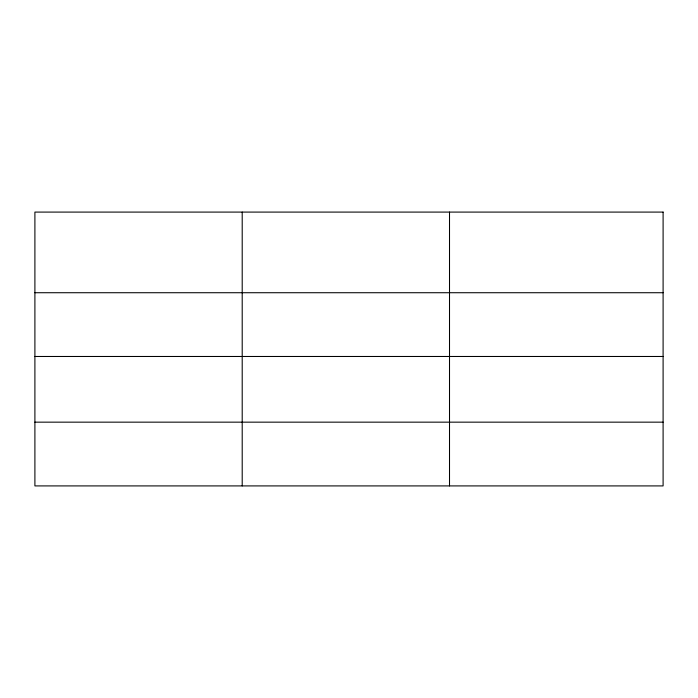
<?xml version="1.0" encoding="UTF-8"?>
<svg xmlns="http://www.w3.org/2000/svg" width="698" height="698" viewBox="0 0 698 698"><rect width="100%" height="100%" fill="white"/><g stroke="black" fill="none" stroke-linecap="round" stroke-linejoin="round"><path stroke-width="1.05" d="M34.9 292.724L663.1 292.724M34.9 356.477L663.1 356.477M34.9 422.159L663.1 422.159M449.512 212.087L449.512 485.913M242.206 212.087L242.206 485.913M663.1 212.087L34.9 212.087L34.9 485.913L663.1 485.913L663.1 212.087"/></g></svg>
